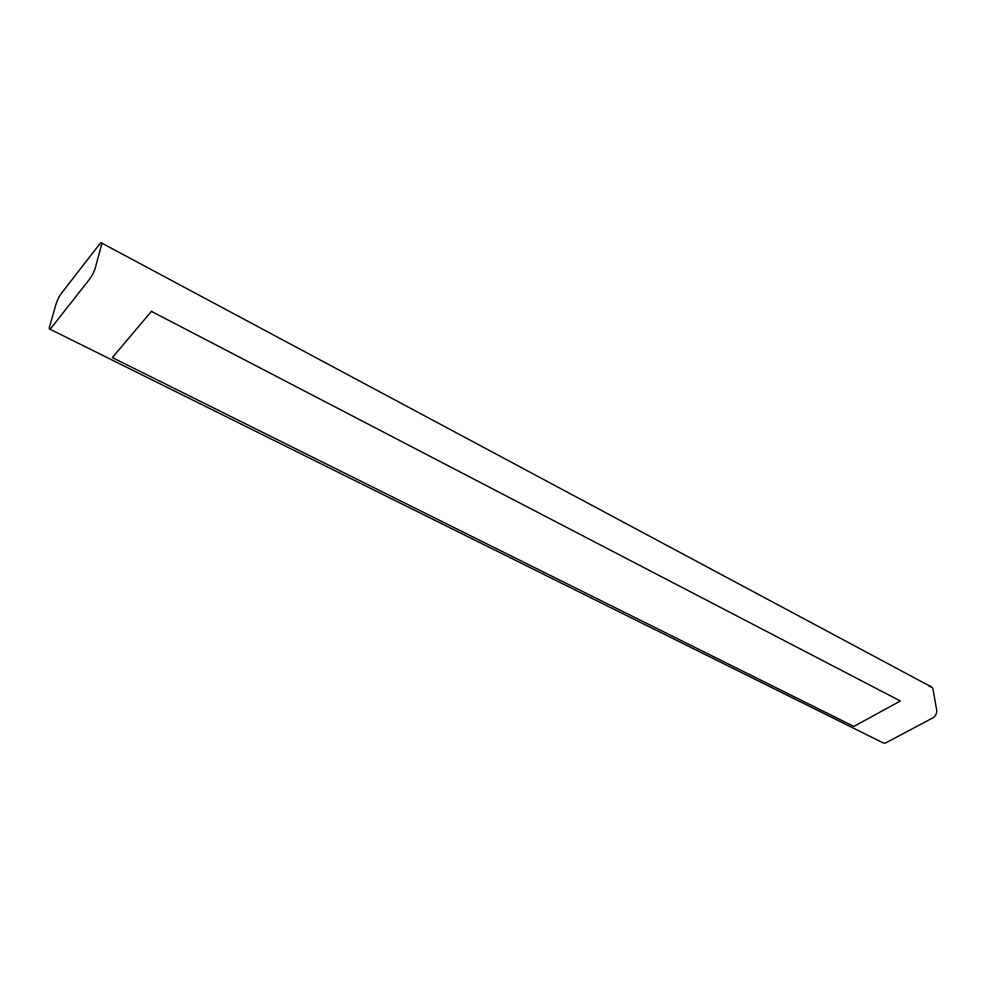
<?xml version="1.0" encoding="UTF-8"?>
<svg xmlns="http://www.w3.org/2000/svg" width="986" height="986" viewBox="0 0 986 986"><rect width="100%" height="100%" fill="white"/><g stroke="black" fill="none" stroke-linecap="round" stroke-linejoin="round"><path stroke-width="1.48" d="M151.511 311.268L112.367 357.561L853.876 726.435L900.341 700.984L151.437 311.366M49.547 328.967L882.901 742.778A5.965 4.215 -64.1 0 0 886.328 742.581L932.842 717.894A6.101 4.412 -62.1 0 0 936.7 710.167L933.089 689.584A6.039 4.326 -61.3 0 0 929.354 686.478M101.361 242.889L931.067 686.749M101.422 245.403L95.186 268.266A8.566 1.725 -62.6 0 1 89.664 279.075L51.654 327.364A8.295 1.615 -63 0 1 49.657 326.243L56.251 303.478A8.184 1.578 -62.8 0 1 61.502 293.212L99.068 244.787A8.455 1.676 -62.5 0 1 101.422 245.403"/></g></svg>
